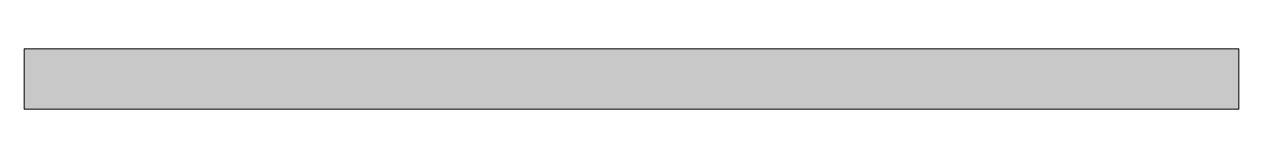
# Model space of a CAD drawing. Header units: metres. Extents: x 18 to 379, y 132 to 150.
import ezdxf

# ---------------------------------------------------------------- set-up
doc = ezdxf.new("R2010")
doc.units = ezdxf.units.M
doc.layers.add('FILL_WHITE_FFFFFF', color=7, linetype='Continuous', true_color=0xffffff)

msp = doc.modelspace()

# ---------------------------------------------------------------- hatches: boundary and pattern name
at = {"layer": 'FILL_WHITE_FFFFFF', "true_color": 0xffffff}
h = msp.add_hatch(color=7, dxfattribs=at)
h.dxf.hatch_style = 1
h.paths.add_polyline_path([(379.05, 150.45), (379.05, 132.45), (17.85, 132.45), (17.85, 150.45), (379.05, 150.45)])

# ---------------------------------------------------------------- linework, layer by layer
at = {"layer": 'FILL_WHITE_FFFFFF', "lineweight": 0, "true_color": 0xffffff}
msp.add_lwpolyline([(379.05, 150.45), (379.05, 132.45), (17.85, 132.45), (17.85, 150.45)], close=True, dxfattribs=at)

doc.saveas('drawing.dxf')
